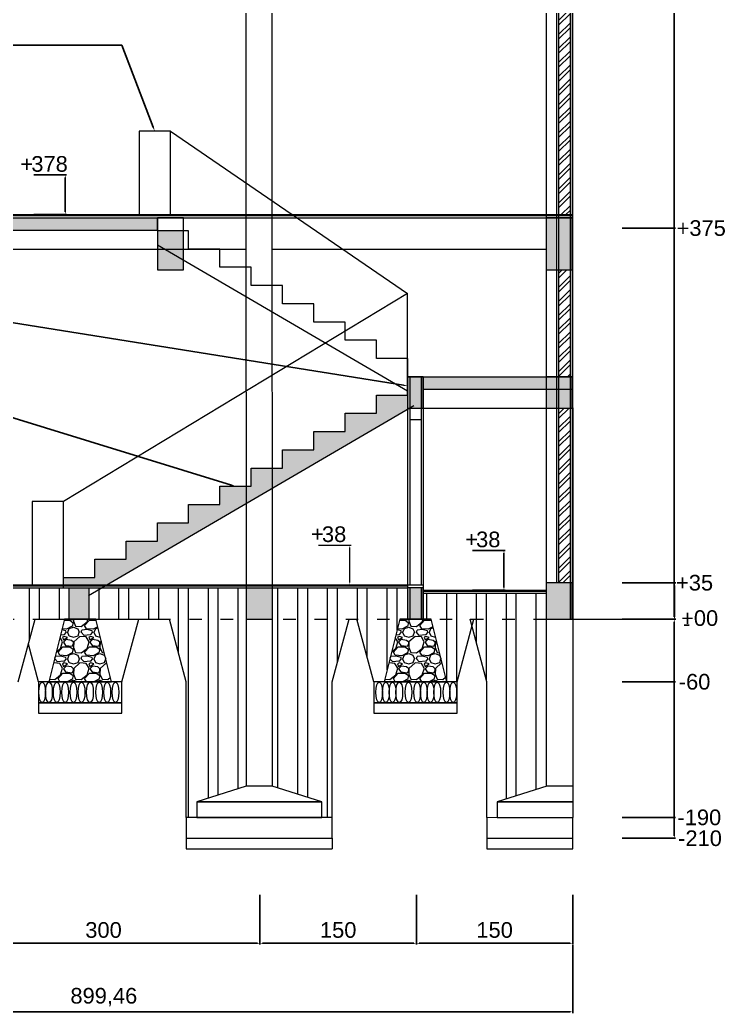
# Model space of a CAD drawing. Header units: millimetres. Extents: x -4751 to 1628, y -2424 to 6414.
# Drawn here: x 906 to 1589, y 312 to 1265 of the extents above; entities that cross this region are included whole.
import ezdxf
from ezdxf import colors
from ezdxf.entities.mleader import LeaderData, LeaderLine
from ezdxf.math import Vec2, Vec3

# ---------------------------------------------------------------- set-up
doc = ezdxf.new("R2010")
doc.units = ezdxf.units.MM
doc.linetypes.add('ACAD_ISO03W100', pattern=[30, 12, -18])
doc.linetypes.add('ACAD_ISO04W100', pattern=[30, 24, -3, 0, -3])
doc.layers.get('Defpoints').update_dxf_attribs({"color": 250})
doc.layers.add('potongan', color=244, linetype='Continuous', lineweight=20)
doc.styles.get("Standard").update_dxf_attribs({"font": 'arial.ttf'})
doc.dimstyles.new('ISO-25', dxfattribs={"dimtxt": 15, "dimasz": 2.5, "dimexe": 1.25, "dimexo": 0.625, "dimgap": 5, "dimtad": 1, "dimtih": 1, "dimtoh": 1, "dimtxsty": 'Standard', "dimcen": 2.5, "dimadec": 0, "dimazin": 0, "dimtfac": 1, "dimtmove": 0, "dimatfit": 3, "dimfxl": 0, "dimarcsym": 0})

# ---------------------------------------------------------------- blocks, each defined once
blk = doc.blocks.new('p3')
at = {"layer": 'potongan'}
for points in [[(4360.81, 8956.14), (4480.81, 8956.14), (4433.22, 8971.11), (4408.22, 8971.1)], [(4360.81, 8941.14), (4480.81, 8941.14), (4480.81, 8956.14), (4360.81, 8956.14)]]:
    blk.add_lwpolyline(points, close=True, dxfattribs=at)
blk = doc.blocks.new('p4')
at = {"layer": 'potongan'}
for points in [[(4720.75, 8971.09), (4695.75, 8971.07), (4648.35, 8956.11), (4720.75, 8956.11)], [(4720.75, 8956.11), (4648.35, 8956.11), (4648.35, 8941.11), (4720.75, 8941.11), (4720.75, 8941.11)]]:
    blk.add_lwpolyline(points, dxfattribs=at)
blk = doc.blocks.new('p5')
at = {"layer": 'potongan'}
blk.add_line((4720.75, 8971.14), (4720.75, 8941.14), dxfattribs=at)
blk.add_blockref('p4', (0, 0), dxfattribs=at)
blk = doc.blocks.new('*D75')
at = {"layer": 'Defpoints', "color": 0}
for p in [(1483.24, 725.01), (1534.16, 725.01), (1483.24, 690.01)]:
    blk.add_point(p, dxfattribs=at)
at = {"layer": 'potongan', "color": 0, "lineweight": -2}
for p, q in [((1483.86, 725.01), (1535.41, 725.01)), ((1534.16, 692.51), (1534.16, 722.51)), ((1483.86, 690.01), (1535.41, 690.01))]:
    blk.add_line(p, q, dxfattribs=at)
at = {"layer": 'potongan', "color": 0}
for points in [[(1533.74, 722.51), (1534.57, 722.51), (1534.16, 725.01)], [(1533.74, 692.51), (1534.57, 692.51), (1534.16, 690.01)]]:
    blk.add_solid(points, dxfattribs=at)
at = {"layer": 'potongan', "color": 0, "insert": (1553.31, 725.01), "char_height": 15, "attachment_point": 5}
blk.add_mtext('+35', dxfattribs=at)
blk = doc.blocks.new('*D76')
at = {"layer": 'Defpoints', "color": 0}
for p in [(1483.24, 1065.01), (1533.87, 1065.01), (1483.24, 690.01)]:
    blk.add_point(p, dxfattribs=at)
at = {"layer": 'potongan', "color": 0, "lineweight": -2}
for p, q in [((1483.86, 1065.01), (1535.12, 1065.01)), ((1533.87, 692.51), (1533.87, 1062.51)), ((1483.86, 690.01), (1535.12, 690.01))]:
    blk.add_line(p, q, dxfattribs=at)
at = {"layer": 'potongan', "color": 0}
for points in [[(1533.45, 1062.51), (1534.28, 1062.51), (1533.87, 1065.01)], [(1533.45, 692.51), (1534.28, 692.51), (1533.87, 690.01)]]:
    blk.add_solid(points, dxfattribs=at)
at = {"layer": 'potongan', "color": 0, "insert": (1559.68, 1065.01), "char_height": 15, "attachment_point": 5}
blk.add_mtext('+375', dxfattribs=at)
blk = doc.blocks.new('*D77')
at = {"layer": 'Defpoints', "color": 0}
for p in [(1483.24, 1415.01), (1533.87, 1415.01), (1483.24, 690.01)]:
    blk.add_point(p, dxfattribs=at)
at = {"layer": 'potongan', "color": 0, "lineweight": -2}
for p, q in [((1483.86, 1415.01), (1535.12, 1415.01)), ((1533.87, 692.51), (1533.87, 1412.51)), ((1483.86, 690.01), (1535.12, 690.01))]:
    blk.add_line(p, q, dxfattribs=at)
at = {"layer": 'potongan', "color": 0}
for points in [[(1533.45, 1412.51), (1534.28, 1412.51), (1533.87, 1415.01)], [(1533.45, 692.51), (1534.28, 692.51), (1533.87, 690.01)]]:
    blk.add_solid(points, dxfattribs=at)
at = {"layer": 'potongan', "color": 0, "insert": (1558.78, 1415.01), "char_height": 15, "attachment_point": 5}
blk.add_mtext('+725', dxfattribs=at)
blk = doc.blocks.new('*D78')
at = {"layer": 'Defpoints', "color": 0}
for p in [(1483.24, 1791.01), (1533.87, 1791.01), (1483.24, 690.01)]:
    blk.add_point(p, dxfattribs=at)
at = {"layer": 'potongan', "color": 0, "lineweight": -2}
for p, q in [((1483.86, 1791.01), (1535.12, 1791.01)), ((1533.87, 692.51), (1533.87, 1788.51)), ((1483.86, 690.01), (1535.12, 690.01))]:
    blk.add_line(p, q, dxfattribs=at)
at = {"layer": 'potongan', "color": 0}
for points in [[(1533.45, 1788.51), (1534.28, 1788.51), (1533.87, 1791.01)], [(1533.45, 692.51), (1534.28, 692.51), (1533.87, 690.01)]]:
    blk.add_solid(points, dxfattribs=at)
at = {"layer": 'potongan', "color": 0, "insert": (1560.92, 1794.25), "char_height": 15, "attachment_point": 5}
blk.add_mtext('+1101', dxfattribs=at)
blk = doc.blocks.new('*D79')
at = {"layer": 'Defpoints', "color": 0}
for p in [(1483.24, 690.01), (1483.24, 630.01), (1533.87, 630.01)]:
    blk.add_point(p, dxfattribs=at)
at = {"layer": 'potongan', "color": 0, "lineweight": -2}
for p, q in [((1483.86, 690.01), (1535.12, 690.01)), ((1533.87, 687.51), (1533.87, 632.51)), ((1483.86, 630.01), (1535.12, 630.01))]:
    blk.add_line(p, q, dxfattribs=at)
at = {"layer": 'potongan', "color": 0}
for points in [[(1533.45, 687.51), (1534.28, 687.51), (1533.87, 690.01)], [(1533.45, 632.51), (1534.28, 632.51), (1533.87, 630.01)]]:
    blk.add_solid(points, dxfattribs=at)
at = {"layer": 'potongan', "color": 0, "insert": (1553.31, 630.01), "char_height": 15, "attachment_point": 5}
blk.add_mtext('-60', dxfattribs=at)
blk = doc.blocks.new('*D80')
at = {"layer": 'Defpoints', "color": 0}
for p in [(1483.24, 690.01), (1483.24, 500.01), (1533.87, 500.01)]:
    blk.add_point(p, dxfattribs=at)
at = {"layer": 'potongan', "color": 0, "lineweight": -2}
for p, q in [((1483.86, 690.01), (1535.12, 690.01)), ((1533.87, 687.51), (1533.87, 502.51)), ((1483.86, 500.01), (1535.12, 500.01))]:
    blk.add_line(p, q, dxfattribs=at)
at = {"layer": 'potongan', "color": 0}
for points in [[(1533.45, 687.51), (1534.28, 687.51), (1533.87, 690.01)], [(1533.45, 502.51), (1534.28, 502.51), (1533.87, 500.01)]]:
    blk.add_solid(points, dxfattribs=at)
at = {"layer": 'potongan', "color": 0, "insert": (1557.89, 500.01), "char_height": 15, "attachment_point": 5}
blk.add_mtext('-190', dxfattribs=at)
blk = doc.blocks.new('*D81')
at = {"layer": 'Defpoints', "color": 0}
for p in [(1483.24, 690.01), (1483.24, 480.01), (1533.87, 480.01)]:
    blk.add_point(p, dxfattribs=at)
at = {"layer": 'potongan', "color": 0, "lineweight": -2}
for p, q in [((1483.86, 690.01), (1535.12, 690.01)), ((1533.87, 687.51), (1533.87, 482.51)), ((1483.86, 480.01), (1535.12, 480.01))]:
    blk.add_line(p, q, dxfattribs=at)
at = {"layer": 'potongan', "color": 0}
for points in [[(1533.45, 687.51), (1534.28, 687.51), (1533.87, 690.01)], [(1533.45, 482.51), (1534.28, 482.51), (1533.87, 480.01)]]:
    blk.add_solid(points, dxfattribs=at)
at = {"layer": 'potongan', "color": 0, "insert": (1558.51, 480.01), "char_height": 15, "attachment_point": 5}
blk.add_mtext('-210', dxfattribs=at)
blk = doc.blocks.new('*D82')
at = {"layer": 'Defpoints', "color": 0}
for p in [(1286.58, 426.45), (1436.58, 426.45), (1286.58, 379.39)]:
    blk.add_point(p, dxfattribs=at)
at = {"layer": 'potongan', "color": 0, "lineweight": -2}
for p, q in [((1286.58, 425.83), (1286.58, 378.14)), ((1436.58, 425.83), (1436.58, 378.14)), ((1434.08, 379.39), (1289.08, 379.39))]:
    blk.add_line(p, q, dxfattribs=at)
at = {"layer": 'potongan', "color": 0}
for points in [[(1289.08, 379.81), (1289.08, 378.97), (1286.58, 379.39)], [(1434.08, 379.81), (1434.08, 378.97), (1436.58, 379.39)]]:
    blk.add_solid(points, dxfattribs=at)
at = {"layer": 'potongan', "color": 0, "insert": (1361.58, 392.05), "char_height": 15, "attachment_point": 5}
blk.add_mtext('150', dxfattribs=at)
blk = doc.blocks.new('*D83')
at = {"layer": 'Defpoints', "color": 0}
for p in [(1136.58, 426.45), (1286.58, 426.45), (1136.58, 379.39)]:
    blk.add_point(p, dxfattribs=at)
at = {"layer": 'potongan', "color": 0, "lineweight": -2}
for p, q in [((1136.58, 425.83), (1136.58, 378.14)), ((1286.58, 425.83), (1286.58, 378.14)), ((1284.08, 379.39), (1139.08, 379.39))]:
    blk.add_line(p, q, dxfattribs=at)
at = {"layer": 'potongan', "color": 0}
for points in [[(1139.08, 379.81), (1139.08, 378.97), (1136.58, 379.39)], [(1284.08, 379.81), (1284.08, 378.97), (1286.58, 379.39)]]:
    blk.add_solid(points, dxfattribs=at)
at = {"layer": 'potongan', "color": 0, "insert": (1211.58, 392.05), "char_height": 15, "attachment_point": 5}
blk.add_mtext('150', dxfattribs=at)
blk = doc.blocks.new('*D84')
at = {"layer": 'Defpoints', "color": 0}
for p in [(836.58, 426.45), (1136.58, 426.45), (836.58, 379.39)]:
    blk.add_point(p, dxfattribs=at)
at = {"layer": 'potongan', "color": 0, "lineweight": -2}
for p, q in [((836.58, 425.83), (836.58, 378.14)), ((1136.58, 425.83), (1136.58, 378.14)), ((1134.08, 379.39), (839.08, 379.39))]:
    blk.add_line(p, q, dxfattribs=at)
at = {"layer": 'potongan', "color": 0}
for points in [[(839.08, 379.81), (839.08, 378.97), (836.58, 379.39)], [(1134.08, 379.81), (1134.08, 378.97), (1136.58, 379.39)]]:
    blk.add_solid(points, dxfattribs=at)
at = {"layer": 'potongan', "color": 0, "insert": (986.58, 392.05), "char_height": 15, "attachment_point": 5}
blk.add_mtext('300', dxfattribs=at)
blk = doc.blocks.new('*D87')
at = {"layer": 'Defpoints', "color": 0}
for p in [(537.11, 379.39), (1436.58, 378.14), (1436.58, 313.66)]:
    blk.add_point(p, dxfattribs=at)
at = {"layer": 'potongan', "color": 0, "lineweight": -2}
for p, q in [((537.11, 378.76), (537.11, 312.41)), ((1436.58, 377.51), (1436.58, 312.41)), ((539.61, 313.66), (1434.08, 313.66))]:
    blk.add_line(p, q, dxfattribs=at)
at = {"layer": 'potongan', "color": 0}
for points in [[(539.61, 314.07), (539.61, 313.24), (537.11, 313.66)], [(1434.08, 314.07), (1434.08, 313.24), (1436.58, 313.66)]]:
    blk.add_solid(points, dxfattribs=at)
at = {"layer": 'potongan', "color": 0, "insert": (986.85, 327.67), "char_height": 15, "attachment_point": 5}
blk.add_mtext('899,46', dxfattribs=at)
blk = doc.blocks.new('*D104')
at = {"layer": 'Defpoints', "color": 0}
for p in [(763.62, 761.01), (794.32, 761.01), (763.62, 723.01)]:
    blk.add_point(p, dxfattribs=at)
at = {"layer": 'potongan', "color": 0, "lineweight": -2}
for p, q in [((764.24, 761.01), (795.57, 761.01)), ((794.32, 725.51), (794.32, 758.51)), ((764.24, 723.01), (795.57, 723.01))]:
    blk.add_line(p, q, dxfattribs=at)
at = {"layer": 'potongan', "color": 0}
for points in [[(793.91, 758.51), (794.74, 758.51), (794.32, 761.01)], [(793.91, 725.51), (794.74, 725.51), (794.32, 723.01)]]:
    blk.add_solid(points, dxfattribs=at)
at = {"layer": 'potongan', "color": 0, "insert": (779.29, 771.49), "char_height": 15, "attachment_point": 5}
blk.add_mtext('38', dxfattribs=at)
blk = doc.blocks.new('*D106')
at = {"layer": 'Defpoints', "color": 0}
for p in [(1339.8, 756.01), (1370.51, 756.01), (1339.8, 718.01)]:
    blk.add_point(p, dxfattribs=at)
at = {"layer": 'potongan', "color": 0, "lineweight": -2}
for p, q in [((1340.43, 756.01), (1371.76, 756.01)), ((1370.51, 720.51), (1370.51, 753.51)), ((1340.43, 718.01), (1371.76, 718.01))]:
    blk.add_line(p, q, dxfattribs=at)
at = {"layer": 'potongan', "color": 0}
for points in [[(1370.09, 753.51), (1370.93, 753.51), (1370.51, 756.01)], [(1370.09, 720.51), (1370.93, 720.51), (1370.51, 718.01)]]:
    blk.add_solid(points, dxfattribs=at)
at = {"layer": 'potongan', "color": 0, "insert": (1355.48, 766.49), "char_height": 15, "attachment_point": 5}
blk.add_mtext('38', dxfattribs=at)
blk = doc.blocks.new('*D107')
at = {"layer": 'Defpoints', "color": 0}
for p in [(919.16, 1116.01), (949.87, 1116.01), (919.16, 1078.01)]:
    blk.add_point(p, dxfattribs=at)
at = {"layer": 'potongan', "color": 0, "lineweight": -2}
for p, q in [((919.79, 1116.01), (951.12, 1116.01)), ((949.87, 1080.51), (949.87, 1113.51)), ((919.79, 1078.01), (951.12, 1078.01))]:
    blk.add_line(p, q, dxfattribs=at)
at = {"layer": 'potongan', "color": 0}
for points in [[(949.45, 1113.51), (950.28, 1113.51), (949.87, 1116.01)], [(949.45, 1080.51), (950.28, 1080.51), (949.87, 1078.01)]]:
    blk.add_solid(points, dxfattribs=at)
at = {"layer": 'potongan', "color": 0, "insert": (934.84, 1126.49), "char_height": 15, "width": 24.0974, "attachment_point": 5}
blk.add_mtext('378', dxfattribs=at)
blk = doc.blocks.new('dm')
at = {"layer": 'potongan', "linetype": 'ACAD_ISO04W100', "insert": (4494.486, 8370.182), "char_height": 15, "attachment_point": 1}
blk.add_mtext_dynamic_manual_height_columns('+', width=21.01647, gutter_width=12.5, heights=[0], dxfattribs=at)
at = {"layer": 'potongan'}
dim = blk.add_linear_dim(base=(4531.677, 8351.86), p1=(4500.97, 8313.86), p2=(4500.97, 8351.86), angle=90, dimstyle='ISO-25', override={"dimtmove": 2}, dxfattribs=at)
dim.commit()
dim.dimension.update_dxf_attribs({"geometry": '*D104', "text_midpoint": (4516.645, 8362.34), "dimtype": 128, "insert": (3737.355, 7590.846)})

msp = doc.modelspace()

# ---------------------------------------------------------------- hatches: boundary and pattern name
at = {"layer": 'potongan'}
h = msp.add_hatch(dxfattribs=at)
h.set_pattern_fill('ANSI32', color=256)
h.set_pattern_definition([(45, (-3284.885, -8441.122), (-6.735192, 6.735192), []), (45, (-3280.394, -8441.122), (-6.735192, 6.735192), [])])
h.paths.add_polyline_path([(1433.868, 1400.014), (1422.868, 1400.014), (1422.868, 1078.014), (1433.868, 1078.014)])
h.paths.add_polyline_path([(1433.868, 1025.014), (1422.868, 1025.014), (1422.868, 922.514), (1433.868, 922.514)])
h.paths.add_polyline_path([(1433.868, 892.514), (1422.868, 892.514), (1422.868, 725.014), (1433.868, 725.014)])
h.paths.add_polyline_path([(840.355, 1400.014), (829.355, 1400.014), (829.355, 1363.51), (840.355, 1363.51)])
h.paths.add_polyline_path([(840.355, 1348.51), (829.355, 1348.51), (829.355, 1326.13), (840.355, 1326.13)])
h.paths.add_polyline_path([(840.355, 1007.667), (829.355, 1007.667), (829.355, 945.014), (840.355, 945.014)])
h.paths.add_polyline_path([(840.355, 1025.014), (829.355, 1025.014), (829.355, 1007.667), (840.355, 1007.667)])
h = msp.add_hatch(color=256, dxfattribs=at)
h.dxf.hatch_style = 1
h.paths.add_polyline_path([(743.327, 1063.014), (730.327, 1063.014), (730.327, 1045.194), (743.327, 1045.194)])
h.paths.add_polyline_path([(730.327, 1063.014), (728.327, 1063.014), (728.327, 1045.194), (730.327, 1045.194)])
h.paths.add_polyline_path([(743.327, 1075.014), (730.327, 1075.014), (730.327, 1063.014), (743.327, 1063.014)])
h.paths.add_polyline_path([(730.327, 1075.014), (728.327, 1075.014), (728.327, 1063.014), (730.327, 1063.014)])
h.paths.add_polyline_path([(822.355, 1075.014), (743.327, 1075.014), (743.327, 1063.014), (822.355, 1063.014)])
h.paths.add_polyline_path([(827.355, 1075.014), (822.355, 1075.014), (822.355, 1063.014), (827.355, 1063.014)])
h.paths.add_polyline_path([(829.355, 1075.014), (827.355, 1075.014), (827.355, 1063.014), (829.355, 1063.014)])
h.paths.add_polyline_path([(840.355, 1075.014), (829.355, 1075.014), (829.355, 1063.014), (840.355, 1063.014)])
h.paths.add_polyline_path([(842.355, 1075.014), (840.355, 1075.014), (840.355, 1063.014), (842.355, 1063.014)])
h.paths.add_polyline_path([(847.355, 1075.014), (842.355, 1075.014), (842.355, 1063.014), (847.355, 1063.014)])
h.paths.add_polyline_path([(1038.172, 1075.014), (847.355, 1075.014), (847.355, 1063.014), (1038.172, 1063.014)])
h.paths.add_polyline_path([(847.355, 1063.014), (842.355, 1063.014), (842.355, 1045.014), (847.355, 1045.014)])
h.paths.add_polyline_path([(842.355, 1063.014), (840.355, 1063.014), (840.355, 1045.014), (842.355, 1045.014)])
h.paths.add_polyline_path([(840.355, 1063.014), (829.355, 1063.014), (829.355, 1045.014), (840.355, 1045.014)])
h.paths.add_polyline_path([(829.355, 1063.014), (827.355, 1063.014), (827.355, 1045.014), (829.355, 1045.014)])
h.paths.add_polyline_path([(827.355, 1063.014), (822.355, 1063.014), (822.355, 1045.014), (827.355, 1045.014)])
h.paths.add_polyline_path([(1063.172, 1062.514), (1038.172, 1062.514), (1038.172, 1048.621), (1044.357, 1045.014), (1063.172, 1045.014)])
h.paths.add_polyline_path([(1063.172, 1034.038), (1044.357, 1045.014), (1038.172, 1045.014), (1038.172, 1025.014), (1063.172, 1025.014)])
h.paths.add_polyline_path([(1063.172, 1045.014), (1044.357, 1045.014), (1063.172, 1034.038)], flags=17)
h.paths.add_polyline_path([(1038.172, 1048.621), (1038.172, 1045.014), (1044.357, 1045.014)], flags=17)
h.paths.add_polyline_path([(847.355, 1045.014), (842.355, 1045.014), (842.355, 1025.014), (847.355, 1025.014)])
h.paths.add_polyline_path([(842.355, 1045.014), (840.355, 1045.014), (840.355, 1025.014), (842.355, 1025.014)])
h.paths.add_polyline_path([(840.355, 1045.014), (829.355, 1045.014), (829.355, 1025.014), (840.355, 1025.014)])
h.paths.add_polyline_path([(829.355, 1045.014), (827.355, 1045.014), (827.355, 1025.014), (829.355, 1025.014)])
h.paths.add_polyline_path([(827.355, 1045.014), (822.355, 1045.014), (822.355, 1025.014), (827.355, 1025.014)])
h = msp.add_hatch(color=256, dxfattribs=at)
h.dxf.hatch_style = 1
h.paths.add_polyline_path([(1422.868, 1025.014), (1433.868, 1025.014), (1433.868, 1075.014), (1422.868, 1075.014)], flags=16)
h.paths.add_polyline_path([(1420.868, 1025.014), (1435.868, 1025.014), (1435.868, 1075.014), (1420.868, 1075.014)], flags=17)
h.paths.add_polyline_path([(1410.868, 1025.014), (1435.868, 1025.014), (1435.868, 1075.014), (1410.868, 1075.014)])
h = msp.add_hatch(color=256, dxfattribs=at)
h.dxf.hatch_style = 1
h.paths.add_polyline_path([(1038.172, 1062.514), (1038.172, 1025.014), (1063.172, 1025.014), (1063.172, 1062.514)])
h = msp.add_hatch(color=256, dxfattribs=at)
h.dxf.hatch_style = 1
h.paths.add_polyline_path([(1291.172, 922.514), (1280.172, 922.514), (1280.172, 892.514), (1291.172, 892.514)])
h.paths.add_polyline_path([(1293.172, 922.514), (1291.172, 922.514), (1291.172, 892.514), (1293.172, 892.514)])
h.paths.add_polyline_path([(1280.172, 922.514), (1278.172, 922.514), (1278.172, 892.514), (1280.172, 892.514)])
h.paths.add_polyline_path([(1410.868, 922.514), (1293.172, 922.514), (1293.172, 910.514), (1410.868, 910.514)])
h.paths.add_polyline_path([(1420.868, 922.514), (1410.868, 922.514), (1410.868, 910.514), (1420.868, 910.514)])
h.paths.add_polyline_path([(1420.868, 910.514), (1410.868, 910.514), (1410.868, 892.514), (1420.868, 892.514)])
h.paths.add_polyline_path([(1422.868, 910.514), (1420.868, 910.514), (1420.868, 892.514), (1422.868, 892.514)])
h.paths.add_polyline_path([(1422.868, 922.514), (1420.868, 922.514), (1420.868, 910.514), (1422.868, 910.514)])
h.paths.add_polyline_path([(1433.868, 922.514), (1422.868, 922.514), (1422.868, 910.514), (1433.868, 910.514)])
h.paths.add_polyline_path([(1433.868, 910.514), (1422.868, 910.514), (1422.868, 892.514), (1433.868, 892.514)])
h.paths.add_polyline_path([(1435.868, 910.514), (1433.868, 910.514), (1433.868, 892.514), (1435.868, 892.514)])
h.paths.add_polyline_path([(1435.868, 922.514), (1433.868, 922.514), (1433.868, 910.514), (1435.868, 910.514)])
h = msp.add_hatch(color=256, dxfattribs=at)
h.dxf.hatch_style = 1
h.paths.add_polyline_path([(1123.182, 817.514), (1098.172, 817.514), (1098.172, 800.014), (1068.172, 800.014), (1068.172, 782.514), (1038.172, 782.514), (1038.172, 765.014), (1008.172, 765.014), (1008.172, 747.514), (978.172, 747.514), (978.172, 730.014), (948.172, 730.014), (948.172, 723.014), (989.988, 723.014), (1123.19, 800.715)])
h.paths.add_polyline_path([(1148.183, 815.294), (1148.172, 835.014), (1128.172, 835.014), (1128.172, 817.514), (1123.182, 817.514), (1123.19, 800.715)])
h.paths.add_polyline_path([(1278.172, 891.121), (1278.172, 905.014), (1248.172, 905.014), (1248.172, 887.514), (1218.172, 887.514), (1218.172, 870.014), (1188.172, 870.014), (1188.172, 852.514), (1158.172, 852.514), (1158.172, 835.014), (1148.172, 835.014), (1148.183, 815.294)])
h = msp.add_hatch(color=256, dxfattribs=at)
h.dxf.hatch_style = 1
h.paths.add_polyline_path([(1280.172, 892.288), (1280.172, 892.514), (1278.172, 892.514), (1278.172, 891.121)])
h.paths.add_polyline_path([(1280.559, 892.514), (1280.172, 892.514), (1280.172, 892.288)])
h = msp.add_hatch(color=256, dxfattribs=at)
h.dxf.hatch_style = 1
h.paths.add_polyline_path([(743.327, 713.875), (728.327, 712.141), (728.327, 690.014), (743.327, 690.014)])
h.paths.add_polyline_path([(972.79, 720.014), (953.74, 720.014), (953.74, 690.014), (972.79, 690.014)])
h.paths.add_polyline_path([(1291.172, 720.014), (1280.172, 720.014), (1280.172, 690.014), (1291.172, 690.014)])
h.paths.add_polyline_path([(1293.172, 720.014), (1291.172, 720.014), (1291.172, 690.014), (1293.172, 690.014)])
h.paths.add_polyline_path([(1280.172, 720.014), (1278.172, 720.014), (1278.172, 690.014), (1280.172, 690.014)])
h.paths.add_polyline_path([(1433.868, 725.014), (1410.868, 725.014), (1410.868, 690.014), (1433.868, 690.014)])
h.paths.add_polyline_path([(1435.868, 725.014), (1433.868, 725.014), (1433.868, 690.014), (1435.868, 690.014)])
h.paths.add_polyline_path([(1148.233, 720.014), (1123.233, 720.014), (1123.249, 690.014), (1148.249, 690.014)])
h.paths.add_polyline_path([(847.355, 720.014), (822.355, 720.014), (822.355, 690.014), (847.355, 690.014)])
h.paths.add_polyline_path([(743.327, 720.014), (728.327, 720.014), (728.327, 712.141), (743.327, 713.875)])
h = msp.add_hatch(color=256, dxfattribs=at)
h.dxf.hatch_style = 1
h.paths.add_polyline_path([(816.399, 723.014), (743.327, 723.014), (743.327, 722.014), (818.936, 722.014)])
h.paths.add_polyline_path([(822.355, 723.014), (816.399, 723.014), (818.936, 722.014), (822.355, 722.014)])
h.paths.add_polyline_path([(827.355, 723.014), (822.355, 723.014), (822.355, 722.014), (827.355, 722.014)])
h.paths.add_polyline_path([(743.327, 723.014), (728.327, 723.014), (728.327, 722.014), (743.327, 722.014)])
h.paths.add_polyline_path([(948.172, 723.014), (918.172, 723.014), (847.355, 723.014), (847.355, 722.014), (948.172, 722.014)])
h.paths.add_polyline_path([(847.355, 723.014), (842.355, 723.014), (842.355, 722.014), (847.355, 722.014)])
h.paths.add_polyline_path([(989.988, 723.014), (948.172, 723.014), (948.172, 722.014), (988.274, 722.014)])
h.paths.add_polyline_path([(1123.231, 723.014), (989.988, 723.014), (988.274, 722.014), (1123.232, 722.014)])
h.paths.add_polyline_path([(1148.231, 723.014), (1123.231, 723.014), (1123.232, 722.014), (1148.232, 722.014)])
h.paths.add_polyline_path([(1278.172, 723.014), (1148.231, 723.014), (1148.232, 722.014), (1278.172, 722.014)])
h = msp.add_hatch(dxfattribs=at)
h.set_pattern_fill('GRAVEL', color=256)
h.set_pattern_definition([(228.012788, (-3037.294, -8415.7222), (-203.2, -228.6), [3.417214, -338.304836]), (184.969741, (-3039.5799, -8418.2622), (304.79999988, 25.40000145), [5.86405, -580.54049]), (132.510447, (-3045.422, -8418.7702), (254.0000001, -279.3999999), [4.134815, -409.34723]), (267.273689, (-3055.3279, -8425.1202), (25.40000005, 508), [5.340045, -528.664374]), (292.833654, (-3055.5819, -8430.4542), (-127.00000001, 304.8), [5.23634, -518.39808]), (357.273689, (-3053.5499, -8435.2802), (-508, 25.40000005), [5.340045, -528.664374]), (37.69424, (-3048.2159, -8435.53415), (-330.199999985, -254.00000002), [7.061937, -699.131153]), (72.255328, (-3042.6279, -8431.2162), (177.80000005, 558.799999985), [6.667195, -660.052566]), (121.429566, (-3040.5959, -8424.8662), (-203.20000003, 330.19999998), [5.35813, -530.45546]), (175.236358, (-3043.39, -8420.2942), (279.4, -25.40000004), [6.11713, -299.73937]), (222.397438, (-3049.4859, -8419.78615), (-304.79999999, -279.40000001), [7.91078, -783.167725]), (138.814075, (-3030.182, -8425.3742), (-177.8, 152.4), [2.700045, -267.30566]), (171.469234, (-3032.2139, -8423.5962), (330.20000001, -50.79999994), [5.13682, -508.54639]), (225, (-3037.294, -8422.834), (-4e-15, -25.4), [3.592093, -32.32893]), (203.19859, (-3039.072, -8419.786), (127, 50.8), [1.934413, -191.506224]), (291.80141, (-3040.85, -8420.548), (-25.4, 76.2), [2.735656, -134.04753]), (30.963757, (-3039.834, -8423.088), (76.2, 50.8), [4.443197, -143.66298]), (161.56505, (-3036.024, -8420.802), (50.8, -25.4), [3.21287, -77.10898]), (16.38954, (-3055.5819, -8420.5482), (254, 76.2), [4.50088, -445.588267]), (70.346176, (-3051.264, -8419.2782), (-101.6, -279.4), [3.77599, -373.822157]), (293.19859, (-3036.024, -8415.722), (-50.8, 127), [3.8688, -189.571836]), (343.61046, (-3034.4999, -8419.2782), (-254, 76.19999998), [4.50088, -445.588267]), (339.443955, (-3055.582, -8436.2962), (-127, 50.8), [4.34035, -212.67734]), (294.77514, (-3051.518, -8437.8202), (-127.00000015, 279.39999993), [3.63672, -360.035934]), (66.80141, (-3035.77, -8441.122), (50.8, 127), [3.8688, -189.571836]), (17.354025, (-3034.246, -8437.5662), (-330.2, -101.60000002), [4.25783, -421.52376]), (69.443955, (-3048.216, -8441.1222), (-50.8, -127), [2.170176, -214.84752]), (101.30993, (-3037.294, -8441.122), (-25.4, 101.6), [1.295146, -128.21995]), (165.96376, (-3037.548, -8439.852), (76.2, -25.4), [5.23634, -99.490546]), (186.009006, (-3042.6279, -8438.5822), (254, 25.40000001), [4.85267, -480.41365]), (303.69007, (-3039.834, -8425.374), (-25.4, 50.8), [3.66324, -87.917764]), (353.157227, (-3037.8019, -8428.4222), (431.8, -50.79999998), [6.39557, -633.16009]), (60.945396, (-3031.452, -8429.1842), (-101.6, -177.8), [2.61508, -258.893923]), (90, (-3030.182, -8426.898), (-25.4, 25.4), [1.524, -23.876]), (120.256437, (-3043.136, -8437.8202), (101.6, -177.8), [3.52867, -349.33941]), (48.012787, (-3044.914, -8434.7722), (203.2, 228.6), [6.83443, -334.88762]), (0, (-3040.342, -8429.692), (25.4, 25.4), [6.604, -18.796]), (325.304846, (-3033.738, -8429.6922), (254.0000001, -177.79999986), [4.016096, -397.59317]), (254.054604, (-3030.436, -8431.978), (-25.4, -101.6), [3.69829, -181.2165]), (207.645975, (-3031.4519, -8435.5342), (-482.60000002, -253.99999997), [6.02145, -596.124644]), (175.426079, (-3036.7859, -8438.3282), (-330.2, 25.4), [6.370295, -630.658465])])
h.paths.add_polyline_path([(979.261, 690.014), (949.261, 690.014), (934.261, 630.014), (994.261, 630.014)])
h = msp.add_hatch(dxfattribs=at)
h.set_pattern_fill('GRAVEL', color=256)
h.set_pattern_definition([(228.012788, (-2715.8826, -8415.7222), (-203.2, -228.6), [3.417214, -338.304836]), (184.969741, (-2718.1686, -8418.2622), (304.79999988, 25.40000145), [5.86405, -580.54049]), (132.510447, (-2724.0106, -8418.7702), (254.0000001, -279.3999999), [4.134815, -409.34723]), (267.273689, (-2733.9166, -8425.1202), (25.40000005, 508), [5.340045, -528.664374]), (292.833654, (-2734.1706, -8430.4542), (-127.00000001, 304.8), [5.23634, -518.39808]), (357.273689, (-2732.1386, -8435.2802), (-508, 25.40000005), [5.340045, -528.664374]), (37.69424, (-2726.8046, -8435.53415), (-330.199999985, -254.00000002), [7.061937, -699.131153]), (72.255328, (-2721.2166, -8431.2162), (177.80000005, 558.799999985), [6.667195, -660.052566]), (121.429566, (-2719.1846, -8424.8662), (-203.20000003, 330.19999998), [5.35813, -530.45546]), (175.236358, (-2721.9786, -8420.2942), (279.4, -25.40000004), [6.11713, -299.73937]), (222.397438, (-2728.0746, -8419.78615), (-304.79999999, -279.40000001), [7.91078, -783.167725]), (138.814075, (-2708.7706, -8425.3742), (-177.8, 152.4), [2.700045, -267.30566]), (171.469234, (-2710.8026, -8423.5962), (330.20000001, -50.79999994), [5.13682, -508.54639]), (225, (-2715.883, -8422.834), (-4e-15, -25.4), [3.592093, -32.32893]), (203.19859, (-2717.6606, -8419.786), (127, 50.8), [1.934413, -191.506224]), (291.80141, (-2719.4386, -8420.548), (-25.4, 76.2), [2.735656, -134.04753]), (30.963757, (-2718.4226, -8423.088), (76.2, 50.8), [4.443197, -143.66298]), (161.56505, (-2714.613, -8420.802), (50.8, -25.4), [3.21287, -77.10898]), (16.38954, (-2734.1706, -8420.5482), (254, 76.2), [4.50088, -445.588267]), (70.346176, (-2729.8526, -8419.2782), (-101.6, -279.4), [3.77599, -373.822157]), (293.19859, (-2714.6126, -8415.722), (-50.8, 127), [3.8688, -189.571836]), (343.61046, (-2713.0886, -8419.2782), (-254, 76.19999998), [4.50088, -445.588267]), (339.443955, (-2734.1706, -8436.2962), (-127, 50.8), [4.34035, -212.67734]), (294.77514, (-2730.1066, -8437.8202), (-127.00000015, 279.39999993), [3.63672, -360.035934]), (66.80141, (-2714.3586, -8441.122), (50.8, 127), [3.8688, -189.571836]), (17.354025, (-2712.8346, -8437.5662), (-330.2, -101.60000002), [4.25783, -421.52376]), (69.443955, (-2726.8046, -8441.1222), (-50.8, -127), [2.170176, -214.84752]), (101.30993, (-2715.8826, -8441.122), (-25.4, 101.6), [1.295146, -128.21995]), (165.96376, (-2716.1366, -8439.852), (76.2, -25.4), [5.23634, -99.490546]), (186.009006, (-2721.2166, -8438.5822), (254, 25.40000001), [4.85267, -480.41365]), (303.69007, (-2718.4226, -8425.374), (-25.4, 50.8), [3.66324, -87.917764]), (353.157227, (-2716.3906, -8428.4222), (431.8, -50.79999998), [6.39557, -633.16009]), (60.945396, (-2710.0406, -8429.1842), (-101.6, -177.8), [2.61508, -258.893923]), (90, (-2708.77, -8426.898), (-25.4, 25.4), [1.524, -23.876]), (120.256437, (-2721.7246, -8437.8202), (101.6, -177.8), [3.52867, -349.33941]), (48.012787, (-2723.5026, -8434.7722), (203.2, 228.6), [6.83443, -334.88762]), (0, (-2718.93, -8429.692), (25.4, 25.4), [6.604, -18.796]), (325.304846, (-2712.3266, -8429.6922), (254.0000001, -177.79999986), [4.016096, -397.59317]), (254.054604, (-2709.0246, -8431.978), (-25.4, -101.6), [3.69829, -181.2165]), (207.645975, (-2710.0406, -8435.5342), (-482.60000002, -253.99999997), [6.02145, -596.124644]), (175.426079, (-2715.3746, -8438.3282), (-330.2, 25.4), [6.370295, -630.658465])])
h.paths.add_polyline_path([(1300.672, 690.014), (1270.672, 690.014), (1255.672, 630.014), (1315.672, 630.014)])

# ---------------------------------------------------------------- linework, layer by layer
for p, q in [((1433.868, 1817.155), (1433.868, 690.014)), ((1435.868, 1817.009), (1435.868, 690.014)), ((1435.868, 1817.009), (1435.868, 690.014)), ((1435.868, 1817.009), (1436.561, 499.964)), ((1122.862, 1425.007), (1123.333, 530.007)), ((1147.862, 1425.02), (1148.333, 530.02)), ((1410.868, 1425.014), (1410.868, 530.072)), ((1422.868, 1425.014), (1422.868, 725.014)), ((1420.868, 1400.014), (1420.868, 725.014)), ((1050.672, 1158.014), (1278.172, 1002.514)), ((728.327, 1078.014), (1435.868, 1078.014)), ((842.355, 1077.014), (1435.868, 1077.014)), ((728.327, 1075.014), (1435.868, 1075.014)), ((728.327, 1063.014), (1038.172, 1063.014)), ((1278.172, 908.621), (1038.172, 1048.621)), ((743.327, 1045.014), (1123.062, 1045.014)), ((1148.062, 1045.014), (1410.868, 1045.014)), ((1278.172, 1002.514), (948.172, 803.014)), ((1278.172, 922.514), (1278.172, 1002.514)), ((1278.172, 940.014), (1278.172, 690.014)), ((1280.172, 922.514), (1280.172, 723.014)), ((1291.172, 922.514), (1291.172, 723.014)), ((1293.172, 922.514), (1435.868, 922.514)), ((1293.172, 922.514), (1293.172, 690.014)), ((1293.172, 910.514), (1435.868, 910.514)), ((1284.219, 894.649), (972.219, 712.649)), ((1293.172, 892.514), (1410.868, 892.514)), ((1280.172, 881.556), (1291.172, 881.556)), ((728.327, 723.014), (1293.172, 723.014)), ((728.327, 720.014), (1278.172, 720.014)), ((842.355, 722.014), (1278.172, 722.014)), ((1280.172, 720.014), (1280.172, 690.014)), ((1291.172, 720.014), (1291.172, 690.014)), ((1293.172, 718.014), (1410.868, 718.014)), ((1293.172, 717.014), (1410.868, 717.014)), ((1293.172, 715.014), (1410.868, 715.014)), ((904.855, 630.014), (920.932, 690.014)), ((920.932, 690.014), (1049.852, 690.014)), ((1004.261, 630.014), (1020.338, 690.014)), ((1065.929, 630.014), (1049.852, 690.014)), ((1123.249, 690.014), (1148.249, 690.014)), ((1205.929, 630.014), (1222.006, 690.014)), ((1222.006, 690.014), (1229.595, 690.014)), ((1245.672, 630.014), (1229.595, 690.014)), ((1270.672, 690.014), (1300.672, 690.014)), ((1325.672, 630.014), (1341.749, 690.014)), ((1354.142, 630.014), (1338.065, 690.014)), ((1338.065, 690.014), (1341.749, 690.014)), ((1410.868, 690.014), (1533.866, 690.014)), ((924.261, 630.014), (914.558, 666.225)), ((1065.929, 500.014), (1065.929, 630.014)), ((1205.929, 500.014), (1205.929, 630.014)), ((1354.142, 500.097), (1354.142, 630.014)), ((1205.929, 500.014), (1065.929, 500.014)), ((1065.929, 500.014), (1065.929, 480.014)), ((1205.929, 480.014), (1205.929, 500.014)), ((1354.142, 500.097), (1436.561, 500.135)), ((1354.142, 500.11), (1354.142, 470.014)), ((1410.868, 500.122), (1410.868, 499.951)), ((1436.577, 470.014), (1436.577, 500.11)), ((1065.929, 480.014), (1205.929, 480.014)), ((1065.929, 480.014), (1065.929, 470.014)), ((1205.929, 480.014), (1205.929, 470.014)), ((1354.142, 480.014), (1436.577, 480.014)), ((1065.929, 470.014), (1205.929, 470.014)), ((1354.142, 470.014), (1436.577, 470.014))]:
    msp.add_line(p, q, dxfattribs=at)
at = {"layer": 'potongan', "linetype": 'Continuous'}
for p, q in [((915.64, 670.264), (915.64, 720.014)), ((925.165, 690.014), (925.165, 720.014)), ((944.215, 690.014), (944.215, 720.014)), ((953.74, 690.014), (953.74, 720.014)), ((972.79, 690.014), (972.79, 720.014)), ((982.315, 690.014), (982.315, 720.014)), ((1001.365, 690.014), (1001.365, 720.014)), ((1010.89, 690.014), (1010.89, 720.014)), ((1029.94, 690.014), (1029.94, 720.014)), ((1039.465, 690.014), (1039.465, 720.014)), ((1058.515, 657.682), (1058.515, 720.014)), ((1068.04, 500.014), (1068.04, 720.014)), ((1087.09, 518.537), (1087.09, 720.014)), ((1096.615, 521.543), (1096.615, 720.014)), ((1115.665, 527.556), (1115.665, 720.014)), ((1153.765, 528.28), (1153.765, 720.014)), ((1172.815, 522.286), (1172.815, 720.014)), ((1182.34, 519.289), (1182.34, 720.014)), ((1201.39, 500.014), (1201.39, 720.014)), ((1210.915, 648.624), (1210.915, 720.014)), ((1229.965, 688.633), (1229.965, 720.014)), ((1239.49, 653.085), (1239.49, 720.014)), ((1258.54, 641.486), (1258.54, 720.014)), ((1268.065, 679.586), (1268.065, 720.014)), ((1296.64, 690.014), (1296.64, 715.014)), ((1315.69, 630.014), (1315.69, 715.014)), ((1325.215, 630.014), (1325.215, 715.014)), ((1344.265, 666.873), (1344.265, 715.014)), ((1353.79, 631.325), (1353.79, 715.014)), ((1372.84, 517.856), (1372.84, 715.014)), ((1382.365, 520.862), (1382.365, 715.014)), ((1401.415, 526.875), (1401.415, 715.014))]:
    msp.add_line(p, q, dxfattribs=at)
at = {"layer": 'potongan', "linetype": 'ACAD_ISO03W100'}
msp.add_line((678.882, 690.014), (1436.461, 690.014), dxfattribs=at)
at = {"layer": 'potongan'}
for points in [[(1020.672, 1078.014), (1050.672, 1078.014), (1050.672, 1158.014), (1020.672, 1158.014)], [(1038.172, 1025.014), (1063.172, 1025.014), (1063.172, 1075.014), (1038.172, 1075.014)], [(1410.868, 1025.014), (1435.868, 1025.014), (1435.868, 1075.014), (1410.868, 1075.014)], [(1278.172, 892.514), (1293.172, 892.514), (1293.172, 922.514), (1278.172, 922.514)], [(1410.868, 892.514), (1435.868, 892.514), (1435.868, 922.514), (1410.868, 922.514)], [(918.172, 723.014), (948.172, 723.014), (948.172, 803.014), (918.172, 803.014)], [(1410.868, 690.014), (1435.868, 690.014), (1435.868, 725.014), (1410.868, 725.014)], [(1278.172, 690.014), (1293.172, 690.014), (1293.172, 720.014), (1278.172, 720.014)], [(934.261, 630.014), (994.261, 630.014), (979.261, 690.014), (949.261, 690.014)], [(1255.672, 630.014), (1315.672, 630.014), (1300.672, 690.014), (1270.672, 690.014)], [(924.261, 610.014), (1004.261, 610.014), (1004.261, 630.014), (924.261, 630.014)], [(1245.672, 610.014), (1325.672, 610.014), (1325.672, 630.014), (1245.672, 630.014)], [(924.261, 600.014), (1004.261, 600.014), (1004.261, 610.014), (924.261, 610.014)], [(1245.672, 600.014), (1325.672, 600.014), (1325.672, 610.014), (1245.672, 610.014)]]:
    msp.add_lwpolyline(points, close=True, dxfattribs=at)
for points in [[(1038.172, 1062.514), (1038.172, 1075.014)], [(1068.172, 1045.014), (1068.172, 1062.514), (1038.172, 1062.514)], [(1098.172, 1027.514), (1098.172, 1045.014), (1068.172, 1045.014)], [(1128.172, 1010.014), (1128.172, 1027.514), (1098.172, 1027.514)], [(1158.172, 992.514), (1158.172, 1010.014), (1128.172, 1010.014)], [(1188.172, 975.014), (1188.172, 992.514), (1158.172, 992.514)], [(1218.172, 957.514), (1218.172, 975.014), (1188.172, 975.014)], [(1248.172, 940.014), (1248.172, 957.514), (1218.172, 957.514)], [(1278.172, 922.514), (1278.172, 940.014), (1248.172, 940.014)], [(1278.172, 905.014), (1278.172, 922.514), (1293.172, 922.514)], [(1248.172, 887.514), (1248.172, 905.014), (1278.172, 905.014)], [(1218.172, 870.014), (1218.172, 887.514), (1248.172, 887.514)], [(1188.172, 852.514), (1188.172, 870.014), (1218.172, 870.014)], [(1158.172, 835.014), (1158.172, 852.514), (1188.172, 852.514)], [(1128.172, 817.514), (1128.172, 835.014), (1158.172, 835.014)], [(1098.172, 800.014), (1098.172, 817.514), (1128.172, 817.514)], [(1068.172, 782.514), (1068.172, 800.014), (1098.172, 800.014)], [(1038.172, 765.014), (1038.172, 782.514), (1068.172, 782.514)], [(1008.172, 747.514), (1008.172, 765.014), (1038.172, 765.014)], [(978.172, 730.014), (978.172, 747.514), (1008.172, 747.514)], [(948.172, 720.014), (948.172, 730.014), (978.172, 730.014)]]:
    msp.add_lwpolyline(points, dxfattribs=at)
for centre in [(927.74, 620.014), (934.261, 620.014), (941.714, 620.014), (949.726, 620.014), (957.737, 620.014), (965.563, 620.014), (973.574, 620.014), (982.331, 620.014), (990.157, 620.014), (997.982, 620.014), (1250.942, 620.014), (1257.355, 620.014), (1263.768, 620.014), (1270.181, 620.014), (1278.917, 620.014), (1287.348, 620.014), (1293.761, 620.014), (1300.174, 620.014), (1306.587, 620.014), (1315.515, 620.014), (1321.928, 620.014)]:
    msp.add_ellipse(centre, major_axis=(0, 10), ratio=0.3206601, start_param=4.712389, end_param=10.9955743, dxfattribs=at)

# ---------------------------------------------------------------- block references
at = {"layer": 'potongan', "linetype": 'ACAD_ISO04W100'}
msp.add_blockref('dm', (-3308.966, -7590.846), dxfattribs=at)
at = {"layer": 'potongan'}
for name, p in [('p3', (-3284.885, -8441.122)), ('p5', (-3284.207, -8441.001))]:
    msp.add_blockref(name, p, dxfattribs=at)

# ---------------------------------------------------------------- texts
at = {"layer": 'potongan', "linetype": 'ACAD_ISO04W100', "char_height": 15, "attachment_point": 1}
for insert in [(906.817, 1133.992), (1333.319, 774.336)]:
    msp.add_mtext_dynamic_manual_height_columns('+', width=21.01647, gutter_width=12.5, heights=[0], dxfattribs=dict(at, insert=insert))
at = {"layer": 'potongan', "char_height": 15, "attachment_point": 1}
for s, width, heights, insert in [('+00', 43.41639, [41.889], (1540.412, 698.662)), ('-', 49.44399, [4.394], (1542.329, 693.57))]:
    msp.add_mtext_dynamic_manual_height_columns(s, width=width, gutter_width=12.5, heights=heights, dxfattribs=dict(at, insert=insert))

# ---------------------------------------------------------------- dimensions: what is measured, and where the dimension line sits
at = {"layer": 'potongan'}
for base, p1, p2, text, picture, middle in [((1533.866, 1791.014), (1483.238, 690.014), (1483.238, 1791.014), '+<>', '*D78', (1560.92, 1794.254)), ((1533.866, 1415.014), (1483.238, 690.014), (1483.238, 1415.014), '+<>', '*D77', (1558.777, 1415.014)), ((949.868, 1116.014), (919.161, 1078.014), (919.161, 1116.014), '378', '*D107', (934.836, 1126.494)), ((1533.866, 1065.014), (1483.238, 690.014), (1483.238, 1065.014), '+<>', '*D76', (1559.679, 1065.014)), ((1534.157, 725.014), (1483.238, 690.014), (1483.238, 725.014), '+<>', '*D75', (1553.31, 725.014)), ((1533.866, 630.014), (1483.238, 690.014), (1483.238, 630.014), '-<>', '*D79', (1553.31, 630.014)), ((1533.866, 500.014), (1483.238, 690.014), (1483.238, 500.014), '-<>', '*D80', (1557.893, 500.014)), ((1533.866, 480.014), (1483.238, 690.014), (1483.238, 480.014), '-<>', '*D81', (1558.512, 480.014))]:
    dim = msp.add_linear_dim(base=base, p1=p1, p2=p2, angle=90, text=text, dimstyle='ISO-25', override={"dimtmove": 2}, dxfattribs=at)
    dim.commit()
    dim.dimension.update_dxf_attribs({"geometry": picture, "text_midpoint": middle, "dimtype": 160})
dim = msp.add_linear_dim(base=(1370.509, 756.014), p1=(1339.803, 718.014), p2=(1339.803, 756.014), angle=90, dimstyle='ISO-25', override={"dimtmove": 2}, dxfattribs=at)
dim.commit()
dim.dimension.update_dxf_attribs({"geometry": '*D106', "text_midpoint": (1355.478, 766.494), "dimtype": 160})
for base, p1, p2, picture, middle in [((836.577, 379.39), (1136.577, 426.455), (836.577, 426.455), '*D84', (986.577, 392.054)), ((1136.577, 379.39), (1286.577, 426.455), (1136.577, 426.455), '*D83', (1211.577, 392.049)), ((1286.577, 379.39), (1436.577, 426.455), (1286.577, 426.455), '*D82', (1361.577, 392.049)), ((1436.577, 313.655), (537.114, 379.39), (1436.577, 378.14), '*D87', (986.846, 327.67))]:
    dim = msp.add_linear_dim(base=base, p1=p1, p2=p2, dimstyle='ISO-25', dxfattribs=at)
    dim.commit()
    dim.dimension.update_dxf_attribs({"geometry": picture, "text_midpoint": middle})

# ---------------------------------------------------------------- leaders
ml = msp.add_multileader_mtext('Standard', dxfattribs=at)
ml.set_content('', color=256)
ml.set_leader_properties()
ml.build(insert=Vec2(0, 0))
ctx = ml.context
ctx.base_point, ctx.plane_origin = Vec3(162.074, 1240.386), Vec3(1035.672, 1158.014)
ctx.text_align_type = 2
notes = []
notes.append((ctx, [(0, (1, 1, 0), (1004.234, 1240.386), (-1, 0), 838.16, [(0, [(1035.672, 1158.014)], 0, [])])]))
ctx.mtext.insert, ctx.mtext.alignment, ctx.mtext.flow_direction = Vec3(164.074, 1242.386), 3, 5
ml = msp.add_multileader_mtext('Standard', dxfattribs=at)
ml.set_content('', color=256)
ml.set_leader_properties()
ml.build(insert=Vec2(0, 0))
ctx = ml.context
ctx.base_point, ctx.plane_origin = Vec3(162.074, 1028.379), Vec3(1278.172, 913.764)
ctx.text_align_type = 2
notes.append((ctx, [(0, (1, 1, 0), (562.381, 1028.379), (-1, 0), 396.307, [(0, [(1278.172, 913.764)], 0, [])])]))
ctx.mtext.insert, ctx.mtext.alignment, ctx.mtext.flow_direction = Vec3(164.074, 1030.379), 3, 5
ml = msp.add_multileader_mtext('Standard', dxfattribs=at)
ml.set_content('', color=256)
ml.set_leader_properties()
ml.build(insert=Vec2(0, 0))
ctx = ml.context
ctx.base_point, ctx.plane_origin = Vec3(162.074, 986.517), Vec3(1113.172, 817.514)
ctx.text_align_type = 2
notes.append((ctx, [(0, (1, 1, 0), (562.381, 986.517), (-1, 0), 396.307, [(0, [(1113.172, 817.514)], 0, [])])]))
ctx.mtext.insert, ctx.mtext.alignment, ctx.mtext.flow_direction = Vec3(164.074, 988.517), 3, 5
for ctx, leaders in notes:
    for number, flags, end, landing, length, lines in leaders:
        leader = LeaderData()
        leader.index, (leader.has_last_leader_line, leader.has_dogleg_vector, leader.attachment_direction) = number, flags
        leader.last_leader_point, leader.dogleg_vector, leader.dogleg_length = Vec3(end), Vec3(landing), length
        for number, points, colour, breaks in lines:
            line = LeaderLine()
            line.index, line.vertices, line.color, line.breaks = number, Vec3.list(points), colors.encode_raw_color(colour), breaks
            leader.lines.append(line)
        ctx.leaders.append(leader)

doc.saveas('drawing.dxf')
